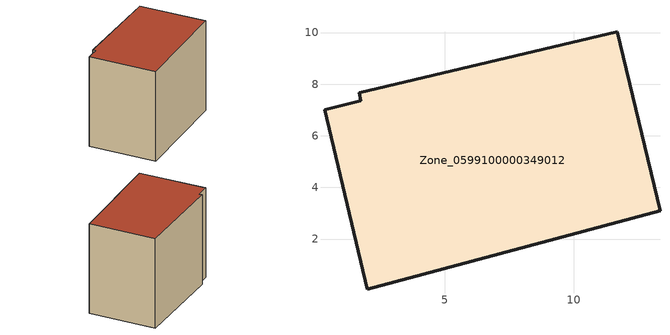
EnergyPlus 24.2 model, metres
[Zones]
Zone_0599100000349012
 floor ground (C_G): 1.75,7.36 1.69,7.66 11.68,10.04 13.34,3.1 1.99,0.05 0.34,7.02 z0
 wall outside (C_F): 1.99,0.05 13.34,3.1 11.68,10.04 1.69,7.66 1.75,7.36 0.34,7.02 1.99,0.05 z0:9.71
 roof outside (C_R): 1.75,7.36 0.34,7.02 1.99,0.05 13.34,3.1 11.68,10.04 1.69,7.66 z9.71
[BUILDING]
Pand.0599100000349012: North Axis=0; Terrain=City; Loads Convergence Tolerance Value=0.04; Temperature Convergence Tolerance Value=0.4; Solar Distribution=FullExterior; Maximum Number of Warmup Days=25; Minimum Number of Warmup Days=1
[Site:Location]
Rotterdam.The.Hague.AP_ZH_NLD Design_Conditions: Latitude=51.96; Longitude=4.45; Time Zone=1; Elevation=-4.5
[SITE:GROUNDTEMPERATURE:BUILDINGSURFACE]
18, 18, 18, 18, 18, 18, 18, 18, 18, 18, 18, 18
[MATERIAL] Thermal Absorptance=0.9; Solar Absorptance=0.7; Visible Absorptance=0.7
Name | Roughness | Thickness | Conductivity | Density | Specific Heat
G.D.1992-2005 | MediumSmooth | 0.15 | 0.06 | 540 | 1210
F.D.1992-2005 | Rough | 0.3 | 0.12 | 1920 | 840
R.D.1992-2005 | MediumRough | 0.2 | 0.08 | 1500 | 1000
[CONSTRUCTION]
C_G: G.D.1992-2005
C_F: F.D.1992-2005
C_R: R.D.1992-2005
[ZONE]
Zone_0599100000349012: Type=1; Multiplier=1; Ceiling Height=Autocalculate; Volume=Autocalculate; Floor Area=autocalculate; Part of Total Floor Area=Yes
[ZONEINFILTRATION:DESIGNFLOWRATE]
Infil_Zone_0599100000349012: Zone or ZoneList or Space or SpaceList=Zone_0599100000349012; Schedule=AlwaysOn; Design Flow Rate Calculation Method=Flow/Area; Flow Rate per Floor Area=0.0021; Constant Term Coefficient=1; Temperature Term Coefficient=0; Velocity Term Coefficient=0; Velocity Squared Term Coefficient=0
[HVACTEMPLATE:ZONE:IDEALLOADSAIRSYSTEM]
Zone_0599100000349012: Maximum Heating Supply Air Temperature=50; Minimum Cooling Supply Air Temperature=13; Maximum Heating Supply Air Humidity Ratio=0.0156; Minimum Cooling Supply Air Humidity Ratio=0.0077; Heating Limit=NoLimit; Cooling Limit=NoLimit; Dehumidification Control Type=ConstantSensibleHeatRatio; Cooling Sensible Heat Ratio=0.7; Dehumidification Setpoint=60; Humidification Control Type=None; Humidification Setpoint=30; Outdoor Air Method=None; Outdoor Air Flow Rate per Person=0.00944; Outdoor Air Flow Rate per Zone Floor Area=0; Outdoor Air Flow Rate per Zone=0; Demand Controlled Ventilation Type=None; Outdoor Air Economizer Type=NoEconomizer; Heat Recovery Type=None; Sensible Heat Recovery Effectiveness=0.7; Latent Heat Recovery Effectiveness=0.65
[ZONECONTROL:THERMOSTAT]
ThermostatControl_Zone_0599100000349012: Zone or ZoneList=Zone_0599100000349012; Control Type Schedule=DualSetpointControlType; Control 1=Thermostat_Zone_0599100000349012; Temperature Difference Between Cutout And Setpoint=0
[THERMOSTATSETPOINT:DUALSETPOINT]
Thermostat_Zone_0599100000349012: Heating Setpoint Temperature Schedule=HeatingSetpoint_Zone_0599100000349012; Cooling Setpoint Temperature Schedule=CoolingSetpoint_Zone_0599100000349012
[SCHEDULE:COMPACT]
HeatingSetpoint_Zone_0599100000349012: Through: 12/31, For: AllDays, Until: 24:00, 21
CoolingSetpoint_Zone_0599100000349012: Through: 12/31, For: AllDays, Until: 24:00, 24
DualSetpointControlType: Through: 12/31, For: AllDays, Until: 24:00, 4
AlwaysOn: Through: 12/31, For: AllDays, Until: 24:00, 1
